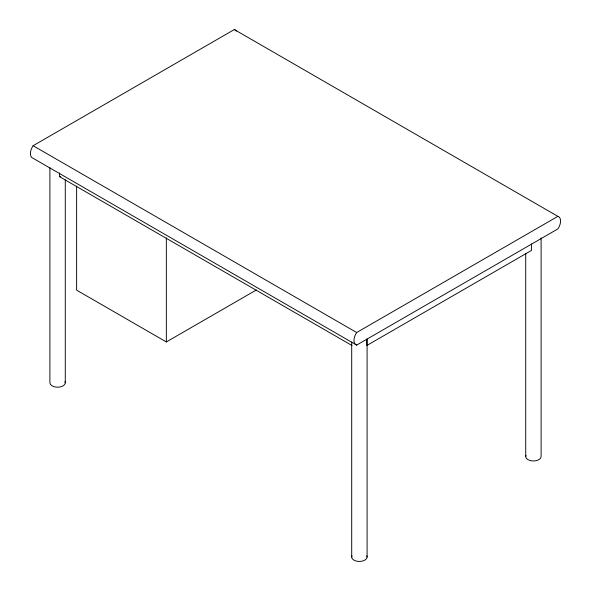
<?xml version="1.0" encoding="UTF-8"?>
<svg xmlns="http://www.w3.org/2000/svg" width="591" height="591" viewBox="0 0 591 591"><rect width="100%" height="100%" fill="white"/><g stroke="black" fill="none" stroke-linecap="round" stroke-linejoin="round"><path stroke-width="0.89" d="M33.118 145.718L234.324 29.55L557.882 216.358A9.611 5.548 -60 0 1 557.882 228.916L356.676 345.085L33.118 158.277A9.611 5.548 -60 0 1 33.118 145.718L356.676 332.526L557.882 216.358M76.616 186.069L76.616 290.144L166.344 341.945L256.346 289.982M59.573 173L59.573 176.694L351.97 345.506M541.105 237.87L541.105 456.54A7.69 4.44 0 0 1 532.41 460.943A7.69 4.44 0 0 1 525.983 455.395M531.427 244.009L531.427 250.473L366.826 345.506L366.826 339.042M525.724 253.554L525.724 456.54M367.085 339.256L367.085 557.01M351.704 342.026L351.704 557.01M166.344 237.877L166.344 341.945M65.276 179.775L65.276 382.761M49.895 167.778L49.895 382.761A7.69 4.44 0 0 0 58.59 387.164A7.69 4.44 0 0 0 65.017 381.609M60.836 176.428A7.69 4.44 0 0 1 59.573 176.694M366.826 555.858A7.69 4.44 0 0 1 359.394 561.45A7.69 4.44 0 0 1 351.97 555.858M234.324 29.55A9.611 5.548 -60 0 1 236.326 31.16M356.676 345.085A9.611 5.548 -60 0 1 356.676 332.526"/></g></svg>
